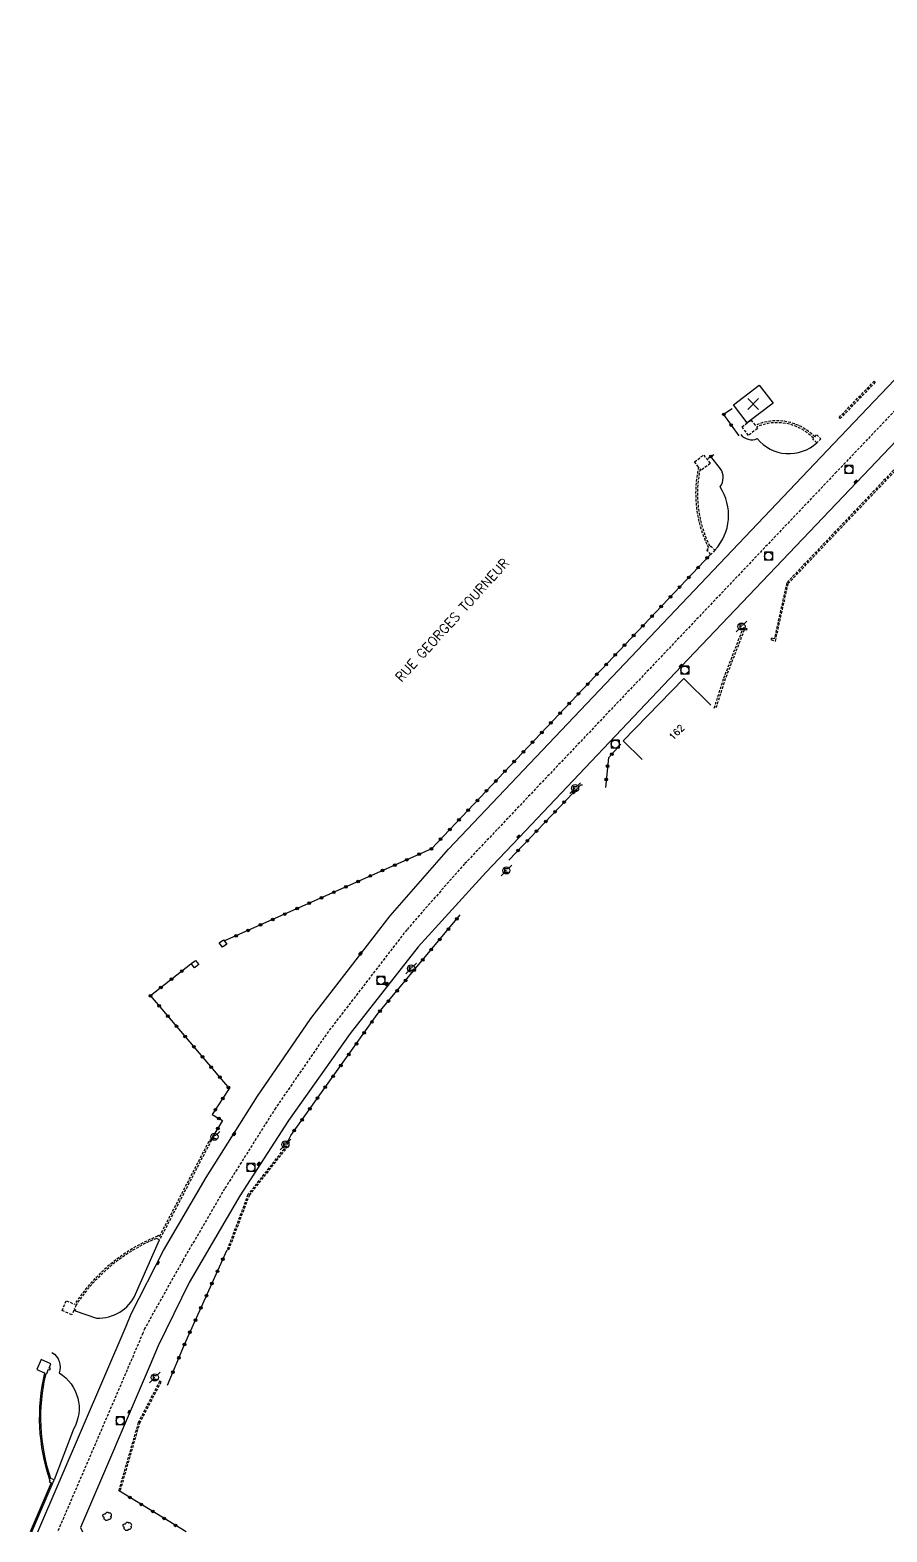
# Model space of a CAD drawing. Header units: millimetres. Extents: x 151000 to 152000, y 121000 to 122001.
# Drawn here: x 151214.6 to 151374.9, y 121000 to 121281 of the extents above; entities that cross this region are included whole.
import ezdxf
from ezdxf.enums import TextEntityAlignment as Align

# ---------------------------------------------------------------- set-up
doc = ezdxf.new("R2010")
doc.units = ezdxf.units.MM
doc.linetypes.add('DASHED', pattern=[0.75, 0.5, -0.25])
doc.layers.get('0').update_dxf_attribs({"linetype": 'CONTINUOUS'})
for name, color, linetype in [('W0001', 6, 'DASHED'), ('W0008', 7, 'CONTINUOUS'), ('W0100', 7, 'CONTINUOUS'), ('W0112', 1, 'DASHED'), ('W0300', 7, 'CONTINUOUS'), ('W0322', 7, 'CONTINUOUS'), ('W0334', 7, 'CONTINUOUS'), ('W0400', 7, 'CONTINUOUS'), ('W0420', 7, 'CONTINUOUS'), ('W0471', 7, 'CONTINUOUS'), ('W0984', 7, 'CONTINUOUS'), ('W0989', 7, 'CONTINUOUS'), ('W0991', 7, 'CONTINUOUS')]:
    doc.layers.add(name, color=color, linetype=linetype)
doc.styles.get("Standard").update_dxf_attribs({"font": 'romans.shx', "width": 0.85})

# ---------------------------------------------------------------- blocks, each defined once
blk = doc.blocks.new('T471')
for p, q in [((-0.333334, 0.333334), (-0.333334, -0.333334)), ((-0.333334, 0.333334), (0.333334, 0.333334)), ((-0.333334, 0), (0, 0)), ((0.500001, 0.500001), (1.000002, 1.000002)), ((-0.500001, -0.500001), (-1.000002, -1.000002)), ((-0.333334, -0.333334), (0.333334, -0.333334))]:
    blk.add_line(p, q)
blk.add_ellipse((0, 0), major_axis=(0.471405, 0.471405), ratio=1, start_param=5.4977871438, end_param=11.780972451)
blk = doc.blocks.new('t322o')
at = {"color": 0, "linetype": 'Continuous'}
for radius in [0.25, 0.15]:
    blk.add_circle((0, 0), radius, dxfattribs=at)
blk = doc.blocks.new('T420')
for p, q in [((0.75, 0.75), (-0.75, 0.75)), ((-0.75, 0.75), (-0.75, -0.75)), ((0.75, 0.75), (0.75, -0.75)), ((0.75, -0.75), (-0.75, -0.75))]:
    blk.add_line(p, q)
blk.add_ellipse((0, 0), major_axis=(-0.53, 0.53), ratio=1, start_param=3.926991, end_param=10.210176)
blk = doc.blocks.new('T300')
for p, q in [((-0.8, 0.51), (-0.86, 0.34)), ((-0.86, 0.34), (-0.86, 0.17)), ((-0.86, 0.17), (-0.74, 0.06)), ((-0.69, 0.63), (-0.8, 0.51)), ((-0.8, -0.06), (-0.74, 0.06)), ((-0.74, 0.06), (-0.69, 0.11)), ((-0.57, 0.69), (-0.69, 0.63)), ((-0.46, 0.69), (-0.57, 0.69)), ((-0.29, 0.63), (-0.46, 0.69)), ((-0.29, 0.63), (-0.17, 0.74)), ((-0.23, 0.57), (-0.29, 0.63)), ((-0.17, 0.74), (-0.06, 0.8)), ((-0.06, 0.8), (0.06, 0.8)), ((0.06, 0.8), (0.23, 0.74)), ((0.23, 0.74), (0.34, 0.63)), ((0.34, 0.63), (0.4, 0.51)), ((0.46, 0.46), (0.34, 0.46)), ((0.4, 0.51), (0.4, 0.46)), ((0.57, 0.4), (0.46, 0.46)), ((0.57, 0.4), (0.69, 0.29)), ((0.69, 0.29), (0.74, 0.17)), ((0.74, 0.06), (0.69, -0.17)), ((0.74, 0.17), (0.74, 0.06)), ((-0.8, -0.17), (-0.8, -0.06)), ((-0.8, -0.23), (-0.8, -0.17)), ((-0.74, -0.34), (-0.8, -0.23)), ((-0.69, -0.4), (-0.74, -0.34)), ((-0.51, -0.46), (-0.69, -0.4)), ((-0.4, -0.46), (-0.51, -0.46)), ((-0.4, -0.46), (-0.34, -0.46)), ((-0.34, -0.46), (-0.34, -0.4)), ((-0.34, -0.51), (-0.34, -0.46)), ((-0.29, -0.63), (-0.34, -0.51)), ((-0.17, -0.74), (-0.29, -0.63)), ((-0.06, -0.8), (-0.17, -0.74)), ((0.06, -0.8), (-0.06, -0.8)), ((0.17, -0.74), (0.06, -0.8)), ((0.23, -0.69), (0.17, -0.74)), ((0.29, -0.46), (0.23, -0.46)), ((0.29, -0.63), (0.23, -0.69)), ((0.46, -0.4), (0.29, -0.46)), ((0.34, -0.51), (0.29, -0.63)), ((0.34, -0.51), (0.34, -0.46)), ((0.57, -0.34), (0.46, -0.4)), ((0.63, -0.29), (0.57, -0.34)), ((0.69, -0.17), (0.63, -0.29))]:
    blk.add_line(p, q)
blk = doc.blocks.new('t112o')
at = {"color": 0, "linetype": 'Continuous'}
for p, q in [((-0.5, 0.5), (0.5, 0.5)), ((-0.5, -0.5), (-0.5, 0.5)), ((0.5, 0.5), (0.5, -0.5)), ((0.5, -0.5), (-0.5, -0.5))]:
    blk.add_line(p, q, dxfattribs=at)
blk = doc.blocks.new('T400')
for p, q in [((-0.15, 0.3), (0.15, 0.3)), ((-0.15, -0.25), (-0.15, 0.3)), ((-0.15, 0.15), (0.15, 0.15)), ((-0.15, 0), (0.15, 0)), ((0.15, 0.3), (0.15, -0.25)), ((-0.15, -0.15), (0.15, -0.15)), ((-0.15, -0.25), (-0.15, -0.3)), ((-0.15, -0.3), (0.15, -0.3)), ((0.15, -0.3), (0.15, -0.25))]:
    blk.add_line(p, q)
blk = doc.blocks.new('t991o')
at = {"color": 0, "linetype": 'Continuous'}
for p, q in [((-1, 1), (1, -1)), ((-1, -1), (1, 1))]:
    blk.add_line(p, q, dxfattribs=at)

msp = doc.modelspace()

# ---------------------------------------------------------------- linework, layer by layer
at = {"layer": 'W0001'}
msp.add_lwpolyline([(151906.21, 121635.85), (151828.49, 121585.3), (151810.68, 121573.04), (151798.8, 121564.37), (151618.21, 121443.6), (151597.68, 121430.01), (151549.22, 121389.9), (151541.58, 121383.19), (151533.05, 121374.61), (151520.25, 121361.07), (151386.28, 121220.18), (151367.68, 121200.61), (151365.49, 121198.3), (151308.68, 121138.47), (151295.91, 121124.98), (151290.43, 121118.75), (151285.09, 121112.66), (151270.43, 121093.65), (151260.54, 121079.31), (151251.01, 121064.19), (151243.16, 121050.73), (151236.11, 121038.15), (151235.72, 121037.2), (151219.74, 121000)], dxfattribs=at)
at = {"layer": 'W0008'}
msp.add_lwpolyline([(151216.04, 121000), (151232.59, 121038.53), (151233.53, 121040.79), (151239.6, 121052.67), (151247.55, 121066.29), (151257.16, 121081.53), (151267.16, 121096.03), (151281.96, 121115.24), (151292.92, 121127.71), (151305.74, 121141.25), (151363.72, 121202.32), (151407.83, 121248.6), (151435.71, 121277.95), (151529.91, 121377.13), (151532.62, 121380.04), (151536.53, 121383.93), (151541.28, 121388.38), (151546.64, 121392.98), (151560.55, 121404.58), (151598.76, 121436.46)], dxfattribs=at)
msp.add_lwpolyline([(151389.34, 121201.13), (151385.94, 121204.14), (151384.35, 121205.39, 0.155856), (151380.77, 121206.61, 0.226168), (151377.95, 121205.52), (151369.21, 121196.34), (151336.52, 121161.95), (151306.09, 121129.91), (151299.85, 121123.35), (151287.2, 121109.46), (151274.47, 121093.27), (151262.98, 121076.95), (151253.84, 121062.86), (151244.39, 121046.64), (151238.57, 121034.85), (151237.09, 121031.27), (151224.07, 121000.85), (151224.4, 121000)], format="xyb", dxfattribs=at)
at = {"layer": 'W0100'}
msp.add_lwpolyline([(151351.03, 121214.56), (151353.61, 121211.2), (151348.77, 121207.48), (151346.19, 121210.84)], close=True, dxfattribs=at)
msp.add_lwpolyline([(151342, 121154.7), (151336.95, 121159.65), (151325.55, 121148.02), (151329.12, 121144.52)], dxfattribs=at)
at = {"layer": 'W0112'}
msp.add_line((151262.8, 121072.92), (151262.31, 121071.45), dxfattribs=at)
for points in [[(151365.97, 121208.5), (151372.54, 121215.29), (151372.75, 121215.08), (151366.18, 121208.3)], [(151251.81, 121052.82), (151255.64, 121062.96), (151262.31, 121071.45), (151262.07, 121071.63), (151255.37, 121063.11), (151251.53, 121052.92)], [(151238.84, 121028.18), (151234.85, 121020.46), (151231.24, 121007.94), (151231.53, 121007.86), (151235.13, 121020.35), (151239.11, 121028.04)]]:
    msp.add_lwpolyline(points, close=True, dxfattribs=at)
for points in [[(151361.16, 121204.62, 0.316942), (151350.51, 121206.7), (151350.71, 121206.44), (151349.03, 121205.15), (151347.81, 121206.74), (151349.49, 121208.03), (151350.29, 121207, -0.318814), (151361.41, 121204.88), (151361.78, 121205.28), (151362.57, 121204.53), (151361.81, 121203.77), (151361.04, 121204.49), (151361.16, 121204.62)], [(151341.58, 121184.04, -0.174642), (151339.69, 121199.23), (151338.94, 121200.2), (151340.64, 121201.5), (151341.86, 121199.91), (151340.15, 121198.61), (151339.96, 121198.87, 0.169868), (151341.83, 121184.3), (151341.95, 121184.43), (151342.75, 121183.67), (151342, 121182.88), (151341.2, 121183.64), (151341.58, 121184.04)], [(151222.98, 121042.64, -0.153523), (151238.45, 121055.34), (151238.53, 121055.51), (151238.86, 121055.35), (151248.28, 121073.44), (151248.54, 121073.3), (151238.83, 121054.64), (151238.24, 121054.93, 0.150908), (151223.23, 121042.47), (151222.88, 121041.66), (151223.13, 121041.56), (151223.03, 121041.34), (151222.78, 121041.44), (151222.43, 121040.62), (151220.59, 121041.42), (151221.4, 121043.27), (151222.94, 121042.6)]]:
    msp.add_lwpolyline(points, format="xyb", dxfattribs=at)
for points in [[(151382.8, 121204.24), (151380.85, 121203.58), (151356.17, 121177.56), (151353.85, 121167.06), (151353.35, 121167.23), (151353.23, 121166.95), (151354.07, 121166.66), (151356.44, 121177.41), (151381.02, 121203.32), (151382.34, 121203.77)], [(151342.61, 121154.14), (151344.41, 121159.73), (151347.96, 121168.9), (151348.23, 121169.18), (151348.74, 121168.97), (151348.63, 121168.69), (151348.3, 121168.82), (151348.22, 121168.74), (151344.69, 121159.63), (151342.89, 121154.05)]]:
    msp.add_lwpolyline(points, dxfattribs=at)
at = {"layer": 'W0322'}
msp.add_line((151218.85, 121009.09), (151218.85, 121009.09), dxfattribs=at)
for points in [[(151345.94, 121210.12), (151344.33, 121209.03), (151347.24, 121205.08)], [(151341.46, 121200.88), (151342.53, 121201.56)], [(151341.93, 121182.88), (151289.74, 121127.83), (151250.87, 121110.51)], [(151325.13, 121147.37), (151322.82, 121144.81), (151322.27, 121139.27)], [(151317.95, 121139.71), (151317.58, 121139.73), (151304.2, 121125.7)], [(151262.8, 121072.92), (151263.37, 121074.14), (151279.58, 121096.81), (151295.1, 121115.47)], [(151244.68, 121106.23), (151237.14, 121100.33), (151251.88, 121082.96), (151248.69, 121078.1), (151250.59, 121076.97), (151248.45, 121073.34)], [(151240.35, 121027.48), (151243.49, 121035.08), (151251.47, 121052.77)], [(151218.3, 121009.59), (151218.2, 121009.36), (151218.57, 121009.21), (151214.6, 121000)], [(151243.8, 121000), (151231.16, 121007.78)]]:
    msp.add_lwpolyline(points, dxfattribs=at)
msp.add_lwpolyline([(151214.93, 121000), (151219.13, 121009.73), (151218.48, 121010.01, -0.138316), (151217.59, 121029.67), (151217.72, 121029.62), (151218.07, 121030.43), (151218.3, 121030.34), (151218.41, 121030.56), (151218.17, 121030.66), (151218.52, 121031.45), (151216.68, 121032.25), (151215.88, 121030.41), (151217.31, 121029.8, 0.14106), (151218.3, 121009.59)], format="xyb", dxfattribs=at)
at = {"layer": 'W0334'}
for points in [[(151347.57, 121205.33, 0.341789), (151350.66, 121204.55, 0.432398), (151361.81, 121203.77, 0.432398)], [(151342.75, 121183.67, 0.343242), (151343.7, 121195.53, 0.332128), (151343.77, 121198.9), (151342, 121201.22)], [(151223.03, 121041.34), (151227.06, 121040.01, 0.307413), (151234.34, 121044.46), (151238.83, 121054.64)], [(151218.71, 121033.59, -0.358051), (151220.04, 121029.75, -0.41015), (151222.72, 121019.23), (151219.13, 121009.73)]]:
    msp.add_lwpolyline(points, format="xyb", dxfattribs=at)

# ---------------------------------------------------------------- block references
at = {"layer": 'W0112', "rotation": 36.23400688534183}
for p in [(151250.71, 121110.09), (151245.46, 121106.24)]:
    msp.add_blockref('t112o', p, dxfattribs=at)
at = {"layer": 'W0300', "rotation": 247.0773431829739}
for p in [(151229, 121002.88), (151232.76, 121001)]:
    msp.add_blockref('T300', p, dxfattribs=at)
at = {"layer": 'W0322'}
for p, rotation in [((151344.41, 121209.08), 214.074875758164), ((151345.76, 121207.09), 306.2951722941079), ((151342, 121201.22), 306.2951722941079), ((151341.3, 121182.22), 226.5303267451784), ((151337.86, 121178.59), 226.5303267451784), ((151339.58, 121180.41), 226.5303267451784), ((151336.14, 121176.78), 226.5303267451784), ((151332.7, 121173.15), 226.5303267451784), ((151334.42, 121174.96), 226.5303267451784), ((151330.98, 121171.34), 226.5303267451784), ((151327.54, 121167.71), 226.5303267451784), ((151329.26, 121169.52), 226.5303267451784), ((151325.82, 121165.89), 226.5303267451784), ((151322.38, 121162.26), 226.5303267451784), ((151324.1, 121164.08), 226.5303267451784), ((151318.94, 121158.63), 226.5303267451784), ((151320.66, 121160.45), 226.5303267451784), ((151317.22, 121156.82), 226.5303267451784), ((151313.78, 121153.19), 226.5303267451784), ((151315.5, 121155.01), 226.5303267451784), ((151312.06, 121151.38), 226.5303267451784), ((151308.62, 121147.75), 226.5303267451784), ((151310.34, 121149.56), 226.5303267451784), ((151306.9, 121145.93), 226.5303267451784), ((151323.46, 121145.51), 228.0010211929043), ((151303.46, 121142.31), 226.5303267451784), ((151305.18, 121144.12), 226.5303267451784), ((151322.67, 121143.27), 264.3544438162852), ((151301.74, 121140.49), 226.5303267451784), ((151322.42, 121140.78), 264.3544438162852), ((151298.3, 121136.86), 226.5303267451784), ((151300.02, 121138.68), 226.5303267451784), ((151314.55, 121136.56), 226.3567557557051), ((151316.28, 121138.37), 226.3567557557051), ((151296.58, 121135.05), 226.5303267451784), ((151312.83, 121134.75), 226.3567557557051), ((151293.14, 121131.42), 226.5303267451784), ((151294.86, 121133.23), 226.5303267451784), ((151309.38, 121131.13), 226.3567557557051), ((151311.1, 121132.94), 226.3567557557051), ((151289.69, 121127.81), 204.010620390214), ((151291.42, 121129.61), 226.5303267451784), ((151307.65, 121129.32), 226.3567557557051), ((151285.12, 121125.77), 204.010620390214), ((151287.41, 121126.79), 204.010620390214), ((151305.93, 121127.51), 226.3567557557051), ((151278.27, 121122.72), 204.010620390214), ((151280.56, 121123.74), 204.010620390214), ((151282.84, 121124.76), 204.010620390214), ((151271.42, 121119.67), 204.010620390214), ((151273.71, 121120.69), 204.010620390214), ((151275.99, 121121.7), 204.010620390214), ((151264.57, 121116.62), 204.010620390214), ((151266.85, 121117.64), 204.010620390214), ((151269.14, 121118.65), 204.010620390214), ((151260, 121114.58), 204.010620390214), ((151262.29, 121115.6), 204.010620390214), ((151294.47, 121114.71), 50.2588353217954), ((151253.15, 121111.53), 204.010620390214), ((151255.44, 121112.55), 204.010620390214), ((151257.72, 121113.57), 204.010620390214), ((151291.27, 121110.86), 50.2588353217954), ((151292.87, 121112.79), 50.2588353217954), ((151289.67, 121108.94), 50.2588353217954), ((151288.07, 121107.02), 50.2588353217954), ((151241.06, 121103.4), 218.0288768012488), ((151243.03, 121104.94), 218.0288768012488), ((151284.88, 121103.17), 50.2588353217954), ((151286.47, 121105.1), 50.2588353217954), ((151237.15, 121100.31), 310.3347297552455), ((151239.09, 121101.86), 218.0288768012488), ((151283.28, 121101.25), 50.2588353217954), ((151238.77, 121098.41), 310.3347297552455), ((151280.08, 121097.41), 50.2588353217954), ((151281.68, 121099.33), 50.2588353217954), ((151240.39, 121096.5), 310.3347297552455), ((151242.01, 121094.6), 310.3347297552455), ((151278.58, 121095.41), 54.42318789280911), ((151243.62, 121092.69), 310.3347297552455), ((151275.67, 121091.34), 54.42318789280911), ((151277.13, 121093.38), 54.42318789280911), ((151245.24, 121090.78), 310.3347297552455), ((151246.86, 121088.88), 310.3347297552455), ((151274.22, 121089.31), 54.42318789280911), ((151248.48, 121086.97), 310.3347297552455), ((151272.76, 121087.28), 54.42318789280911), ((151250.1, 121085.07), 310.3347297552455), ((151251.71, 121083.16), 310.3347297552455), ((151269.85, 121083.21), 54.42318789280911), ((151271.31, 121085.24), 54.42318789280911), ((151250.65, 121081.09), 236.7356227516105), ((151268.4, 121081.18), 54.42318789280911), ((151249.28, 121079), 236.7356227516105), ((151249.92, 121077.37), 329.1887461533901), ((151265.49, 121077.11), 54.42318789280911), ((151266.95, 121079.14), 54.42318789280911), ((151249.72, 121075.49), 239.3433239270757), ((151264.04, 121075.08), 54.42318789280911), ((151262.8, 121072.92), 54.42318789280911), ((151250.68, 121051.03), 65.70927981529758), ((151248.63, 121046.48), 65.70927981529758), ((151249.66, 121048.76), 65.70927981529758), ((151247.6, 121044.2), 65.70927981529758), ((151246.57, 121041.92), 65.70927981529758), ((151245.54, 121039.64), 65.70927981529758), ((151243.49, 121035.08), 65.70927981529758), ((151244.51, 121037.36), 65.70927981529758), ((151242.47, 121032.59), 65.70927981529758), ((151241.35, 121029.88), 65.70927981529758), ((151233.29, 121006.47), 148.3793191912069), ((151235.42, 121005.16), 148.3793191912069), ((151237.55, 121003.85), 148.3793191912069), ((151239.68, 121002.54), 148.3793191912069), ((151241.81, 121001.23), 148.3793191912069)]:
    msp.add_blockref('t322o', p, dxfattribs=dict(at, rotation=rotation))
at = {"layer": 'W0400'}
for p, rotation in [((151369.1, 121196.49), 136.2149099350772), ((151336.38, 121162.02), 136.3289826914464), ((151305.98, 121130.09), 135.389320575024), ((151276.43, 121108.19), 143.6983801294704), ((151281.35, 121102.49), 143.6983801294704), ((151252.76, 121074.44), 147.3336294204477), ((151257.38, 121068.85), 147.3336294204477), ((151238.52, 121050.33), 153.3755189704237), ((151233.17, 121022.48), 336.5143202809198)]:
    msp.add_blockref('T400', p, dxfattribs=dict(at, rotation=rotation))
at = {"layer": 'W0420'}
for p in [(151367.82, 121198.74), (151352.77, 121182.54), (151337.1, 121161.25), (151324.09, 121147.4), (151280.25, 121103.18), (151255.92, 121068.18), (151231.47, 121020.81)]:
    msp.add_blockref('T420', p, dxfattribs=at)
at = {"layer": 'W0471'}
for p in [(151347.71, 121169.37), (151316.57, 121139.15), (151303.72, 121123.77), (151285.9, 121105.42), (151249.11, 121073.93), (151262.38, 121072.49), (151237.96, 121028.92)]:
    msp.add_blockref('T471', p, dxfattribs=at)
at = {"layer": 'W0991'}
msp.add_blockref('t991o', (151349.9, 121211.02), dxfattribs=at)

# ---------------------------------------------------------------- texts
at = {"layer": 'W0984'}
msp.add_text('162', height=1.25, rotation=45.2931, dxfattribs=at).set_placement((151335.56, 121149.61), align=Align.MIDDLE)
at = {"layer": 'W0989'}
msp.add_text('RUE GEORGES TOURNEUR', height=1.75, rotation=47.6762, dxfattribs=at).set_placement((151293.57, 121170.61), align=Align.MIDDLE)

doc.saveas('drawing.dxf')
